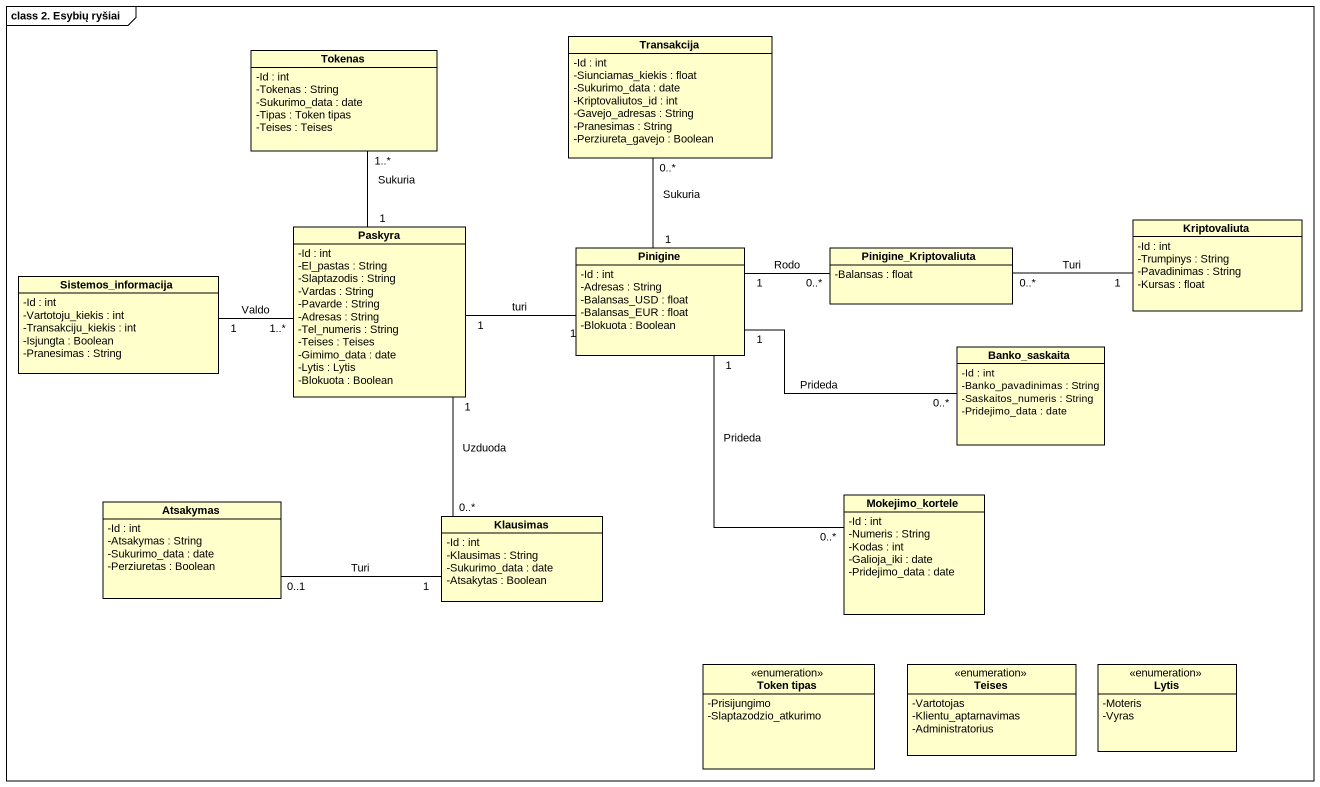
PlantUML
@startuml
mainframe class 2. Esybių ryšiai
hide circle
hide empty members
skinparam classAttributeIconSize 0
class Tokenas {
  -Id : int
  -Tokenas : String
  -Sukurimo_data : date
  -Tipas : Token tipas
  -Teises : Teises
}
class Transakcija {
  -Id : int
  -Siunciamas_kiekis : float
  -Sukurimo_data : date
  -Kriptovaliutos_id : int
  -Gavejo_adresas : String
  -Pranesimas : String
  -Perziureta_gavejo : Boolean
}
class Paskyra {
  -Id : int
  -El_pastas : String
  -Slaptazodis : String
  -Vardas : String
  -Pavarde : String
  -Adresas : String
  -Tel_numeris : String
  -Teises : Teises
  -Gimimo_data : date
  -Lytis : Lytis
  -Blokuota : Boolean
}
class Kriptovaliuta {
  -Id : int
  -Trumpinys : String
  -Pavadinimas : String
  -Kursas : float
}
class Sistemos_informacija {
  -Id : int
  -Vartotoju_kiekis : int
  -Transakciju_kiekis : int
  -Isjungta : Boolean
  -Pranesimas : String
}
class Pinigine {
  -Id : int
  -Adresas : String
  -Balansas_USD : float
  -Balansas_EUR : float
  -Blokuota : Boolean
}
class Pinigine_Kriptovaliuta {
  -Balansas : float
}
class Banko_saskaita {
  -Id : int
  -Banko_pavadinimas : String
  -Saskaitos_numeris : String
  -Pridejimo_data : date
}
class Atsakymas {
  -Id : int
  -Atsakymas : String
  -Sukurimo_data : date
  -Perziuretas : Boolean
}
class Mokejimo_kortele {
  -Id : int
  -Numeris : String
  -Kodas : int
  -Galioja_iki : date
  -Pridejimo_data : date
}
class Klausimas {
  -Id : int
  -Klausimas : String
  -Sukurimo_data : date
  -Atsakytas : Boolean
}
enum "Token tipas" as Token_tipas {
  -Prisijungimo
  -Slaptazodzio_atkurimo
}
enum Teises {
  -Vartotojas
  -Klientu_aptarnavimas
  -Administratorius
}
enum Lytis {
  -Moteris
  -Vyras
}
Paskyra "1" -up- "1..*" Tokenas : Sukuria
Paskyra "1..*" -left- "1" Sistemos_informacija : Valdo
Paskyra "1" -right- "1" Pinigine : turi
Paskyra "1" -- "0..*" Klausimas : Uzduoda
Kriptovaliuta "1" -left- "0..*" Pinigine_Kriptovaliuta : Turi
Pinigine "1" -up- "0..*" Transakcija : Sukuria
Pinigine "1" -right- "0..*" Pinigine_Kriptovaliuta : Rodo
Pinigine "1" -right- "0..*" Banko_saskaita : Prideda
Pinigine "1" -- "0..*" Mokejimo_kortele : Prideda
Klausimas "1" -left- "0..1" Atsakymas : Turi
@enduml
